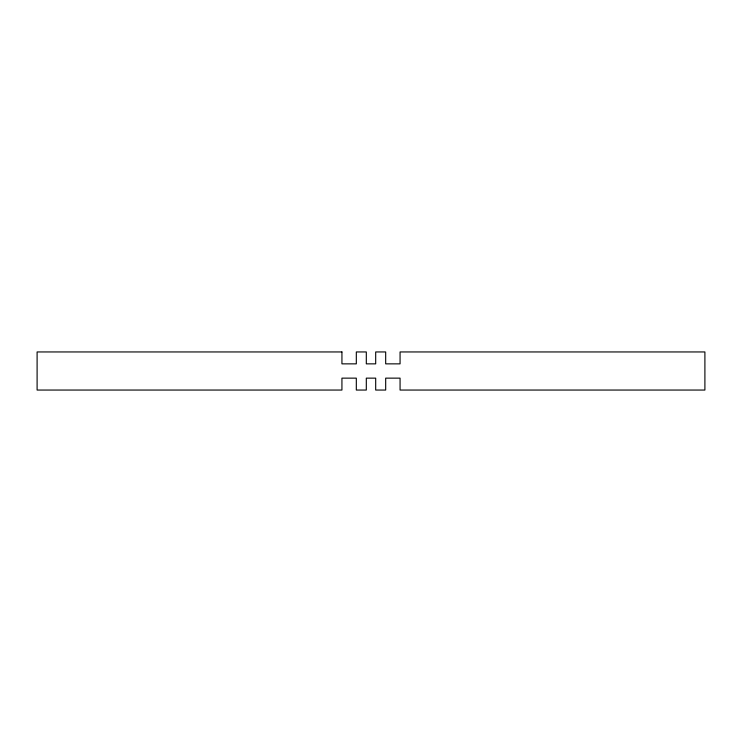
<?xml version="1.0" encoding="UTF-8"?>
<svg xmlns="http://www.w3.org/2000/svg" width="742" height="742" viewBox="0 0 742 742"><rect width="100%" height="100%" fill="white"/><g stroke="black" fill="none" stroke-linecap="round" stroke-linejoin="round"><path stroke-width="1.11" d="M341.932 351.949L37.1 351.949L37.1 390.051L341.932 390.051L341.932 378.142L356.318 378.142L356.318 390.051L366.307 390.051L366.307 378.142L375.693 378.142L375.693 390.051L385.682 390.051L385.682 378.142L400.068 378.142L400.068 390.051L704.9 390.051L704.9 351.949L400.068 351.949L400.068 363.858L385.682 363.858L385.682 351.949L375.693 351.949L375.693 363.858L366.307 363.858L366.307 351.949L356.318 351.949L356.318 363.858L341.932 363.858L341.932 351.949"/></g></svg>
